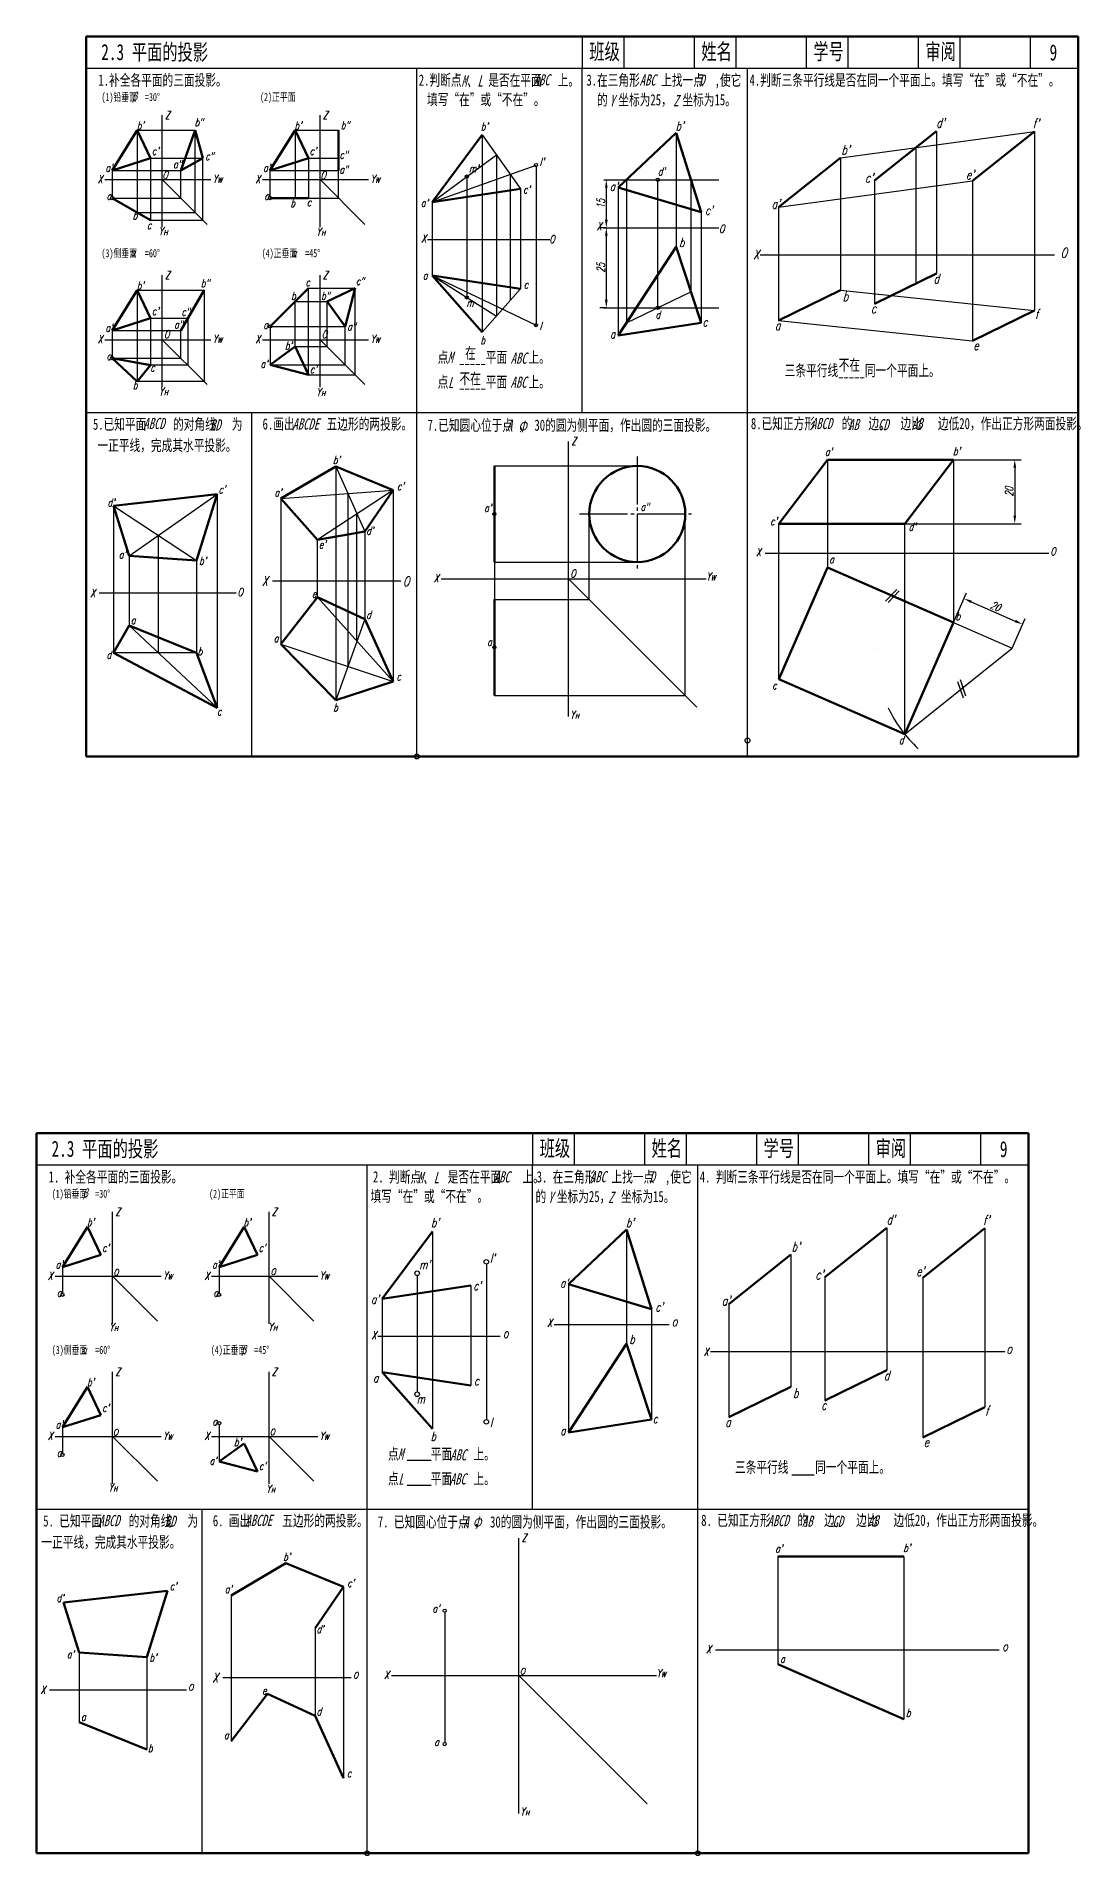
# Model space of a CAD drawing. Header units: millimetres. Extents: x -1022 to 1047, y 2161 to 2730.
# Drawn here: x 24 to 350, y 2161 to 2730 of the extents above; entities that cross this region are included whole.
import ezdxf

# ---------------------------------------------------------------- set-up
doc = ezdxf.new("R2010")
doc.units = ezdxf.units.MM
doc.header["$PDMODE"] = 33
doc.header["$PDSIZE"] = 1.5
doc.linetypes.add('myCENTER', pattern=[18, 15, -1, 1, -1])
doc.layers.get('Defpoints').update_dxf_attribs({"lineweight": 20})
for name, color, linetype, lineweight in [('标注', 7, 'Continuous', 25), ('标题文字', 7, 'Continuous', 25), ('答案中心线', 1, 'myCENTER', 25), ('答案作图线1', 5, 'Continuous', 25), ('答案作图线2', 6, 'Continuous', 25), ('答案尺寸', 1, 'Continuous', 25), ('答案文字', 1, 'Continuous', 25), ('答案标注', 1, 'Continuous', 25), ('答案粗实线', 1, 'Continuous', 50), ('答案细实线', 1, 'Continuous', 25), ('粗实线', 7, 'Continuous', 50), ('细实线', 7, 'Continuous', 25)]:
    doc.layers.add(name, color=color, linetype=linetype, lineweight=lineweight)
doc.styles.add('style1', font='txt.shx', dxfattribs={"width": 0.7, "oblique": 15})
doc.styles.add('SZ', font='txt.shx', dxfattribs={"width": 0.7, "oblique": 15})
doc.styles.add('字母标注-2.5号', font='txt.shx', dxfattribs={"width": 0.7, "oblique": 15, "height": 2.5})
doc.styles.add('尺寸文字1-2.5号', font='txt.shx', dxfattribs={"width": 0.7, "oblique": 15, "height": 2.5})
doc.styles.add('标题字母', font='SIMFANG.TTF', dxfattribs={"width": 0.7, "oblique": 15, "height": 3.5})
doc.styles.add('标题汉字1-5号', font='SimSun.ttf', dxfattribs={"width": 0.7, "height": 5})
doc.styles.add('标题汉字2-3.5号', font='SimSun.ttf', dxfattribs={"width": 0.7, "height": 3.5})
doc.dimstyles.new('尺寸25', dxfattribs={"dimtxt": 2.5, "dimasz": 2.5, "dimexe": 2, "dimexo": 0, "dimgap": 0.5, "dimtad": 1, "dimdec": 0, "dimdsep": 46, "dimtxsty": '尺寸文字1-2.5号', "dimcen": 0, "dimadec": 0, "dimazin": 0, "dimtfac": 1, "dimtdec": 0, "dimtmove": 0, "dimatfit": 3, "dimfxl": 0, "dimarcsym": 0})

# ---------------------------------------------------------------- blocks, each defined once
blk = doc.blocks.new('*D3')
at = {"layer": 'Defpoints', "color": 0}
for p in [(201.5, 2684.86), (201.5, 2669.86), (202.28, 2669.86)]:
    blk.add_point(p, dxfattribs=at)
at = {"layer": '答案尺寸', "color": 0, "lineweight": -2}
for p, q in [((201.5, 2684.86), (204.28, 2684.86)), ((202.28, 2682.36), (202.28, 2672.36)), ((201.5, 2669.86), (204.28, 2669.86))]:
    blk.add_line(p, q, dxfattribs=at)
at = {"layer": '答案尺寸', "color": 0}
for points in [[(201.86, 2682.36), (202.69, 2682.36), (202.28, 2684.86)], [(201.86, 2672.36), (202.69, 2672.36), (202.28, 2669.86)]]:
    blk.add_solid(points, dxfattribs=at)
at = {"layer": '答案尺寸', "color": 0, "insert": (200.53, 2677.36), "char_height": 2.5, "attachment_point": 5, "rotation": 90, "style": '尺寸文字1-2.5号'}
blk.add_mtext('15', dxfattribs=at)
blk = doc.blocks.new('*D4')
at = {"layer": 'Defpoints', "color": 0}
for p in [(202.28, 2669.86), (202.28, 2644.86), (202.28, 2644.86)]:
    blk.add_point(p, dxfattribs=at)
at = {"layer": '答案尺寸', "color": 0, "lineweight": -2}
for p, q in [((202.28, 2669.86), (200.28, 2669.86)), ((202.28, 2667.36), (202.28, 2647.36)), ((202.28, 2644.86), (200.28, 2644.86))]:
    blk.add_line(p, q, dxfattribs=at)
at = {"layer": '答案尺寸', "color": 0}
for points in [[(201.86, 2667.36), (202.69, 2667.36), (202.28, 2669.86)], [(201.86, 2647.36), (202.69, 2647.36), (202.28, 2644.86)]]:
    blk.add_solid(points, dxfattribs=at)
at = {"layer": '答案尺寸', "color": 0, "insert": (200.53, 2657.36), "char_height": 2.5, "attachment_point": 5, "rotation": 90, "style": '尺寸文字1-2.5号'}
blk.add_mtext('25', dxfattribs=at)
blk = doc.blocks.new('*D5')
at = {"layer": 'Defpoints', "color": 0}
for p in [(310.74, 2597.4), (295.52, 2577.4), (329.91, 2577.4)]:
    blk.add_point(p, dxfattribs=at)
at = {"layer": '答案尺寸', "color": 0, "lineweight": -2}
for p, q in [((310.74, 2597.4), (331.91, 2597.4)), ((329.91, 2594.9), (329.91, 2579.9)), ((295.52, 2577.4), (331.91, 2577.4))]:
    blk.add_line(p, q, dxfattribs=at)
at = {"layer": '答案尺寸', "color": 0}
for points in [[(329.49, 2594.9), (330.32, 2594.9), (329.91, 2597.4)], [(329.49, 2579.9), (330.32, 2579.9), (329.91, 2577.4)]]:
    blk.add_solid(points, dxfattribs=at)
at = {"layer": '答案尺寸', "color": 0, "insert": (328.16, 2587.4), "char_height": 2.5, "attachment_point": 5, "rotation": 90, "style": '尺寸文字1-2.5号'}
blk.add_mtext('20', dxfattribs=at)
blk = doc.blocks.new('*D6')
at = {"layer": 'Defpoints', "color": 0}
for p in [(310.74, 2546.51), (332.34, 2545.99), (329.07, 2538.5)]:
    blk.add_point(p, dxfattribs=at)
at = {"layer": '答案尺寸', "color": 0, "lineweight": -2}
for p, q in [((310.74, 2546.51), (314.82, 2555.83)), ((316.31, 2552.99), (330.05, 2546.99)), ((329.07, 2538.5), (333.14, 2547.82))]:
    blk.add_line(p, q, dxfattribs=at)
at = {"layer": '答案尺寸', "color": 0}
for points in [[(316.47, 2553.38), (316.14, 2552.61), (314.02, 2554)], [(330.22, 2547.37), (329.89, 2546.61), (332.34, 2545.99)]]:
    blk.add_solid(points, dxfattribs=at)
at = {"layer": '答案尺寸', "color": 0, "insert": (323.88, 2551.6), "char_height": 2.5, "attachment_point": 5, "rotation": 336.4028, "style": '尺寸文字1-2.5号'}
blk.add_mtext('20', dxfattribs=at)

msp = doc.modelspace()

# ---------------------------------------------------------------- linework, layer by layer
for p, q in [((143.06, 2504.66), (143.06, 2719.66)), ((246.39, 2504.66), (246.39, 2719.66)), ((39.73, 2612.16), (143.06, 2612.16)), ((143.06, 2612.16), (349.73, 2612.16)), ((127.53, 2161.99), (127.53, 2376.99)), ((230.86, 2161.99), (230.86, 2376.99)), ((24.2, 2269.49), (127.53, 2269.49)), ((127.53, 2269.49), (334.2, 2269.49))]:
    msp.add_line(p, q)
for p in [(246.39, 2509.66), (143.06, 2504.66), (127.53, 2161.99), (230.86, 2161.99)]:
    msp.add_point(p)
at = {"layer": '答案中心线'}
for p, q in [((211.94, 2598.43), (211.94, 2562.43)), ((193.94, 2580.43), (229.94, 2580.43))]:
    msp.add_line(p, q, dxfattribs=at)
at = {"layer": '答案作图线1'}
for p, q in [((147.82, 2677.84), (180.32, 2689.45)), ((172.27, 2686.58), (172.27, 2647.12)), ((201.5, 2684.86), (237.42, 2684.86)), ((208.56, 2684.86), (208.56, 2640.12)), ((228.69, 2684.86), (228.69, 2649.86)), ((147.82, 2654.97), (180.32, 2639.44)), ((208.56, 2640.12), (228.69, 2649.86)), ((293, 2556.86), (289.51, 2553.22)), ((293.79, 2556.38), (290.3, 2552.74)), ((312.01, 2528.05), (313.75, 2522.98)), ((312.8, 2528.68), (314.54, 2523.62))]:
    msp.add_line(p, q, dxfattribs=at)
at = {"layer": '答案作图线2'}
for p, q in [((218.35, 2644.86), (218.35, 2684.86)), ((201.5, 2644.86), (237.42, 2644.86))]:
    msp.add_line(p, q, dxfattribs=at)
at = {"layer": '答案标注'}
msp.add_line((59.87, 2672.22), (59.87, 2672.22), dxfattribs=at)
for centre in [(218.35, 2684.86), (218.35, 2644.86)]:
    msp.add_circle(centre, 0.5, dxfattribs=at)
at = {"layer": '答案粗实线'}
for p, q in [((69.33, 2687.76), (73.85, 2700.37)), ((73.85, 2700.37), (76.25, 2691.59)), ((118.63, 2687.76), (118.63, 2700.37)), ((76.25, 2691.59), (69.33, 2687.76)), ((47.9, 2679.14), (59.87, 2672.22)), ((97.19, 2679.14), (109.17, 2679.14)), ((69.33, 2637.75), (76.62, 2650.36)), ((97.24, 2639.03), (109.17, 2650.96)), ((123.82, 2650.96), (115.04, 2646.81)), ((120.73, 2639.03), (123.82, 2650.96)), ((115.04, 2646.81), (120.73, 2639.03)), ((47.9, 2629.12), (59.87, 2626.91)), ((47.9, 2629.12), (55.72, 2621.84)), ((59.87, 2626.91), (55.72, 2621.84)), ((167.3, 2595.43), (167.3, 2565.43)), ((271.37, 2597.4), (256.14, 2577.4)), ((310.74, 2597.4), (295.52, 2577.4)), ((100.57, 2585.23), (111.99, 2572.36)), ((256.14, 2577.4), (295.52, 2577.4)), ((111.99, 2572.36), (126.81, 2574.94)), ((256.14, 2528.86), (271.37, 2563.71)), ((167.3, 2553.75), (167.3, 2523.75)), ((53.15, 2545.61), (48.25, 2537.09)), ((295.52, 2511.65), (310.74, 2546.51)), ((48.25, 2537.09), (80.7, 2519.83)), ((80.7, 2519.83), (74.23, 2537.09)), ((100.57, 2539.72), (117.71, 2522.28)), ((117.71, 2522.28), (135.69, 2528.12)), ((256.14, 2528.86), (295.52, 2511.65))]:
    msp.add_line(p, q, dxfattribs=at)
msp.add_circle((211.94, 2580.43), 15, dxfattribs=at)
at = {"layer": '答案细实线'}
for p, q in [((55.72, 2700.37), (55.72, 2674.62)), ((55.72, 2700.37), (73.85, 2700.37)), ((73.85, 2674.62), (73.85, 2700.37)), ((105.02, 2700.37), (105.02, 2679.14)), ((105.02, 2700.37), (118.63, 2700.37)), ((163.46, 2698.9), (175.5, 2682.05)), ((275.45, 2691.69), (336.07, 2699.91)), ((298.95, 2694.87), (298.95, 2652.42)), ((59.87, 2691.59), (59.87, 2672.22)), ((59.87, 2691.59), (76.25, 2691.59)), ((76.25, 2672.22), (76.25, 2691.59)), ((109.17, 2691.59), (109.17, 2679.14)), ((109.17, 2691.59), (118.63, 2691.59)), ((147.82, 2677.84), (167.92, 2692.66)), ((167.92, 2692.66), (167.92, 2642.24)), ((47.9, 2687.76), (69.33, 2687.76)), ((69.33, 2679.14), (69.33, 2687.76)), ((97.19, 2687.76), (118.63, 2687.76)), ((118.63, 2679.14), (118.63, 2687.76)), ((256.08, 2676.26), (316.69, 2684.49)), ((47.9, 2679.14), (69.33, 2679.14)), ((109.17, 2679.14), (118.63, 2679.14)), ((55.72, 2674.62), (73.85, 2674.62)), ((59.87, 2672.22), (76.25, 2672.22)), ((147.82, 2654.97), (167.92, 2642.24)), ((55.72, 2650.36), (76.62, 2650.36)), ((55.72, 2650.36), (55.72, 2621.84)), ((76.62, 2650.36), (76.62, 2621.84)), ((109.17, 2623.94), (109.17, 2650.96)), ((109.17, 2650.96), (123.82, 2650.96)), ((123.82, 2623.94), (123.82, 2650.96)), ((163.46, 2637.22), (175.5, 2650.76)), ((275.45, 2650.36), (336.07, 2644.03)), ((105.02, 2632.72), (105.02, 2646.81)), ((105.02, 2646.81), (115.04, 2646.81)), ((115.04, 2632.72), (115.04, 2646.81)), ((47.9, 2637.75), (69.33, 2637.75)), ((59.87, 2641.58), (71.55, 2641.58)), ((59.87, 2641.58), (59.87, 2626.91)), ((69.33, 2629.12), (69.33, 2637.75)), ((71.55, 2641.58), (71.55, 2626.91)), ((97.24, 2639.03), (120.73, 2639.03)), ((120.73, 2627.03), (120.73, 2639.03)), ((256.08, 2640.91), (316.69, 2634.58)), ((105.02, 2632.72), (115.04, 2632.72)), ((47.9, 2629.12), (69.33, 2629.12)), ((71.55, 2626.91), (59.87, 2626.91)), ((97.24, 2627.03), (120.73, 2627.03)), ((76.62, 2621.84), (55.72, 2621.84)), ((109.17, 2623.94), (123.82, 2623.94)), ((117.71, 2595.28), (126.81, 2574.94)), ((117.71, 2595.28), (117.71, 2522.28)), ((167.3, 2595.43), (211.94, 2595.43)), ((53.15, 2567.4), (80.7, 2586.67)), ((80.7, 2586.67), (80.7, 2519.83)), ((100.57, 2585.23), (135.69, 2587.88)), ((135.69, 2587.88), (111.99, 2572.36)), ((121.5, 2586.81), (121.5, 2532.81)), ((48.25, 2582.95), (74.23, 2565.91)), ((48.25, 2582.95), (48.25, 2537.09)), ((124.35, 2540.71), (124.35, 2580.45)), ((196.94, 2553.75), (196.94, 2580.43)), ((226.94, 2523.75), (226.94, 2580.43)), ((256.14, 2528.86), (256.14, 2577.4)), ((295.52, 2511.65), (295.52, 2577.4)), ((62.25, 2573.77), (62.25, 2537.09)), ((111.99, 2554.42), (111.99, 2572.36)), ((167.3, 2565.43), (211.94, 2565.43)), ((135.69, 2528.12), (111.99, 2554.42)), ((167.3, 2553.75), (196.94, 2553.75)), ((126.81, 2547.57), (117.71, 2522.28)), ((53.15, 2545.61), (80.7, 2519.83)), ((310.74, 2546.51), (329.07, 2538.5)), ((74.23, 2537.09), (48.25, 2537.09)), ((100.57, 2539.72), (135.69, 2528.12)), ((295.52, 2511.65), (329.07, 2538.5)), ((167.3, 2523.75), (226.94, 2523.75))]:
    msp.add_line(p, q, dxfattribs=at)
for start, end in [(180, 180.006), (205.6691, 226.9599)]:
    msp.add_arc((329.07, 2538.5), 42.97, start, end, dxfattribs=at)
at = {"layer": '粗实线'}
for p, q in [((39.73, 2729.66), (39.73, 2504.66)), ((349.73, 2729.66), (39.73, 2729.66)), ((349.73, 2504.66), (349.73, 2729.66)), ((55.72, 2700.37), (47.9, 2687.76)), ((55.72, 2700.37), (59.87, 2691.59)), ((105.02, 2700.37), (97.19, 2687.76)), ((105.02, 2700.37), (109.17, 2691.59)), ((286.08, 2684.63), (305.46, 2700.06)), ((163.46, 2698.9), (147.82, 2677.84)), ((205.97, 2682.41), (224.08, 2699.5)), ((224.08, 2699.5), (231.88, 2674.69)), ((316.69, 2684.49), (336.07, 2699.91)), ((59.87, 2691.59), (47.9, 2687.76)), ((109.17, 2691.59), (97.19, 2687.76)), ((256.08, 2676.26), (275.45, 2691.69)), ((147.82, 2677.84), (175.5, 2682.05)), ((231.88, 2674.69), (205.97, 2682.41)), ((205.97, 2636.16), (224.08, 2663.86)), ((224.08, 2663.86), (231.88, 2640.13)), ((147.82, 2654.97), (175.5, 2650.76)), ((163.46, 2637.22), (147.82, 2654.97)), ((286.08, 2646.14), (305.46, 2655.59)), ((55.72, 2650.36), (47.9, 2637.75)), ((55.72, 2650.36), (59.87, 2641.58)), ((256.08, 2640.91), (275.45, 2650.36)), ((316.69, 2634.58), (336.07, 2644.03)), ((59.87, 2641.58), (47.9, 2637.75)), ((205.97, 2636.16), (231.88, 2640.13)), ((105.02, 2632.72), (97.24, 2627.03)), ((105.02, 2632.72), (109.17, 2623.94)), ((109.17, 2623.94), (97.24, 2627.03)), ((100.57, 2585.23), (117.71, 2595.28)), ((117.71, 2595.28), (135.69, 2587.88)), ((271.37, 2597.4), (310.74, 2597.4)), ((80.7, 2586.67), (48.25, 2582.95)), ((74.23, 2565.91), (80.7, 2586.67)), ((135.69, 2587.88), (126.81, 2574.94)), ((48.25, 2582.95), (53.15, 2567.4)), ((53.15, 2567.4), (74.23, 2565.91)), ((271.37, 2563.71), (310.74, 2546.51)), ((111.99, 2554.42), (100.57, 2539.72)), ((126.81, 2547.57), (111.99, 2554.42)), ((135.69, 2528.12), (126.81, 2547.57)), ((53.15, 2545.61), (74.23, 2537.09)), ((39.73, 2504.66), (349.73, 2504.66)), ((24.2, 2386.99), (24.2, 2161.99)), ((334.2, 2386.99), (24.2, 2386.99)), ((334.2, 2161.99), (334.2, 2386.99)), ((40.19, 2357.7), (32.36, 2345.09)), ((40.19, 2357.7), (44.34, 2348.92)), ((89.1, 2357.7), (81.28, 2345.09)), ((89.1, 2357.7), (93.25, 2348.92)), ((147.93, 2356.23), (132.28, 2335.17)), ((190.44, 2339.74), (208.55, 2356.83)), ((208.55, 2356.83), (216.35, 2332.02)), ((270.55, 2341.96), (289.93, 2357.38)), ((301.16, 2341.81), (320.54, 2357.24)), ((44.34, 2348.92), (32.36, 2345.09)), ((93.25, 2348.92), (81.28, 2345.09)), ((240.55, 2333.59), (259.92, 2349.01)), ((132.28, 2335.17), (159.97, 2339.38)), ((216.35, 2332.02), (190.44, 2339.74)), ((190.44, 2293.49), (208.55, 2321.19)), ((208.55, 2321.19), (216.35, 2297.46)), ((132.28, 2312.3), (159.97, 2308.09)), ((147.93, 2294.55), (132.28, 2312.3)), ((270.55, 2303.47), (289.93, 2312.92)), ((40.19, 2307.69), (32.36, 2295.07)), ((40.19, 2307.69), (44.34, 2298.91)), ((240.55, 2298.24), (259.92, 2307.68)), ((44.34, 2298.91), (32.36, 2295.07)), ((190.44, 2293.49), (216.35, 2297.46)), ((301.16, 2291.91), (320.54, 2301.36)), ((89.1, 2290.05), (81.32, 2284.36)), ((89.1, 2290.05), (93.25, 2281.27)), ((93.25, 2281.27), (81.32, 2284.36)), ((85.03, 2242.56), (102.18, 2252.61)), ((102.18, 2252.61), (120.16, 2245.21)), ((255.83, 2254.73), (295.21, 2254.73)), ((65.17, 2244), (32.72, 2240.28)), ((32.72, 2240.28), (37.61, 2224.73)), ((58.7, 2223.24), (65.17, 2244)), ((120.16, 2245.21), (111.28, 2232.27)), ((37.61, 2224.73), (58.7, 2223.24)), ((255.83, 2221.04), (295.21, 2203.83)), ((96.46, 2211.75), (85.03, 2197.05)), ((111.28, 2204.89), (96.46, 2211.75)), ((37.61, 2202.94), (58.7, 2194.42)), ((120.16, 2185.45), (111.28, 2204.89)), ((24.2, 2161.99), (334.2, 2161.99))]:
    msp.add_line(p, q, dxfattribs=at)
at = {"layer": '细实线'}
for p, q in [((194.73, 2729.66), (194.73, 2719.66)), ((207.73, 2729.66), (207.73, 2719.66)), ((229.73, 2729.66), (229.73, 2719.66)), ((242.73, 2729.66), (242.73, 2719.66)), ((264.73, 2729.66), (264.73, 2719.66)), ((277.73, 2729.66), (277.73, 2719.66)), ((299.73, 2729.66), (299.73, 2719.66)), ((312.73, 2729.66), (312.73, 2719.66)), ((334.73, 2729.66), (334.73, 2719.66)), ((349.73, 2719.66), (39.73, 2719.66)), ((194.73, 2612.16), (194.73, 2719.66)), ((63.55, 2670.08), (63.55, 2705.04)), ((112.85, 2670.08), (112.85, 2705.04)), ((305.46, 2700.06), (305.46, 2655.59)), ((163.46, 2698.9), (163.46, 2637.22)), ((224.08, 2699.5), (224.08, 2663.86)), ((336.07, 2699.91), (336.07, 2644.03)), ((180.32, 2688.95), (180.32, 2639.94)), ((275.45, 2691.69), (275.45, 2650.36)), ((45.56, 2684.92), (78.71, 2684.92)), ((47.9, 2687.76), (47.9, 2679.64)), ((63.55, 2684.92), (77.54, 2670.93)), ((94.86, 2684.92), (128, 2684.92)), ((97.19, 2687.76), (97.19, 2679.64)), ((112.85, 2684.92), (126.84, 2670.93)), ((158.7, 2685.36), (158.7, 2648.58)), ((286.08, 2684.63), (286.08, 2646.14)), ((316.69, 2684.49), (316.69, 2634.58)), ((147.82, 2677.84), (147.82, 2654.97)), ((175.5, 2682.05), (175.5, 2650.76)), ((205.97, 2682.41), (205.97, 2636.16)), ((231.88, 2674.69), (231.88, 2640.13)), ((256.08, 2676.26), (256.08, 2640.91)), ((146.38, 2666.23), (184.66, 2666.23)), ((201.5, 2669.86), (237.42, 2669.86)), ((250.34, 2661.39), (342.3, 2661.39)), ((63.55, 2620.07), (63.55, 2655.03)), ((112.85, 2620.07), (112.85, 2655.03)), ((47.9, 2637.75), (47.9, 2629.62)), ((97.24, 2638.53), (97.24, 2627.03)), ((45.56, 2634.9), (78.71, 2634.9)), ((63.55, 2634.9), (77.54, 2620.92)), ((94.86, 2634.9), (128, 2634.9)), ((112.85, 2634.9), (126.84, 2620.92)), ((91.39, 2612.16), (91.39, 2504.66)), ((190.51, 2517.11), (190.51, 2603.12)), ((271.37, 2597.4), (271.37, 2563.71)), ((310.74, 2597.4), (310.74, 2546.51)), ((135.69, 2587.88), (135.69, 2528.12)), ((100.57, 2585.23), (100.57, 2539.72)), ((167.3, 2579.93), (167.3, 2539.25)), ((126.81, 2574.94), (126.81, 2547.57)), ((53.15, 2567.4), (53.15, 2545.61)), ((74.23, 2565.91), (74.23, 2537.09)), ((251.93, 2568.18), (340.59, 2568.18)), ((97.95, 2559.58), (138.09, 2559.58)), ((150.65, 2560.18), (233.51, 2560.18)), ((190.51, 2560.18), (230.58, 2520.11)), ((43.8, 2555.75), (86.67, 2555.75)), ((179.2, 2386.99), (179.2, 2376.99)), ((192.2, 2386.99), (192.2, 2376.99)), ((214.2, 2386.99), (214.2, 2376.99)), ((227.2, 2386.99), (227.2, 2376.99)), ((249.2, 2386.99), (249.2, 2376.99)), ((262.2, 2386.99), (262.2, 2376.99)), ((284.2, 2386.99), (284.2, 2376.99)), ((297.2, 2386.99), (297.2, 2376.99)), ((319.2, 2386.99), (319.2, 2376.99)), ((334.2, 2376.99), (24.2, 2376.99)), ((179.2, 2269.49), (179.2, 2376.99)), ((48.02, 2327.41), (48.02, 2362.37)), ((96.93, 2327.41), (96.93, 2362.37)), ((147.93, 2356.23), (147.93, 2294.55)), ((208.55, 2356.83), (208.55, 2321.19)), ((289.93, 2357.38), (289.93, 2312.92)), ((320.54, 2357.24), (320.54, 2301.36)), ((259.92, 2349.01), (259.92, 2307.68)), ((30.03, 2342.24), (63.17, 2342.24)), ((32.36, 2345.09), (32.36, 2336.96)), ((48.02, 2342.24), (62.01, 2328.26)), ((78.94, 2342.24), (112.09, 2342.24)), ((81.28, 2345.09), (81.28, 2336.96)), ((96.93, 2342.24), (110.92, 2328.26)), ((143.17, 2342.47), (143.17, 2306.12)), ((164.79, 2346.06), (164.79, 2297.49)), ((270.55, 2341.96), (270.55, 2303.47)), ((159.97, 2339.38), (159.97, 2308.09)), ((190.44, 2339.74), (190.44, 2293.49)), ((301.16, 2341.81), (301.16, 2291.91)), ((132.28, 2335.17), (132.28, 2312.3)), ((216.35, 2332.02), (216.35, 2297.46)), ((240.55, 2333.59), (240.55, 2298.24)), ((185.97, 2327.18), (221.89, 2327.18)), ((130.85, 2323.55), (169.13, 2323.55)), ((234.81, 2318.72), (326.77, 2318.72)), ((48.02, 2277.4), (48.02, 2312.36)), ((96.93, 2277.4), (96.93, 2312.36)), ((30.03, 2292.23), (63.17, 2292.23)), ((32.36, 2295.07), (32.36, 2286.95)), ((48.02, 2292.23), (62.01, 2278.25)), ((78.94, 2292.23), (112.09, 2292.23)), ((81.32, 2295.85), (81.32, 2284.36)), ((96.93, 2292.23), (110.92, 2278.25)), ((140.09, 2284.85), (147.55, 2284.85)), ((260.25, 2280.25), (267.27, 2280.25)), ((140.09, 2276.96), (147.55, 2276.96)), ((75.86, 2269.49), (75.86, 2161.99)), ((174.98, 2174.44), (174.98, 2260.45)), ((255.83, 2254.73), (255.83, 2221.04)), ((295.21, 2254.73), (295.21, 2203.83)), ((85.03, 2242.56), (85.03, 2197.05)), ((120.16, 2245.21), (120.16, 2185.45)), ((151.77, 2237.26), (151.77, 2196.58)), ((111.28, 2232.27), (111.28, 2204.89)), ((37.61, 2224.73), (37.61, 2202.94)), ((58.7, 2223.24), (58.7, 2194.42)), ((236.4, 2225.51), (325.05, 2225.51)), ((82.42, 2216.91), (122.56, 2216.91)), ((135.12, 2217.51), (217.98, 2217.51)), ((174.98, 2217.51), (215.05, 2177.44)), ((28.27, 2213.08), (71.14, 2213.08))]:
    msp.add_line(p, q, dxfattribs=at)
for centre, radius in [((180.32, 2689.45), 0.5), ((158.7, 2685.86), 0.5), ((47.9, 2679.14), 0.5), ((97.19, 2679.14), 0.5), ((158.7, 2648.08), 0.5), ((97.24, 2639.03), 0.5), ((180.32, 2639.44), 0.5), ((47.9, 2629.12), 0.5), ((167.3, 2580.43), 0.5), ((167.3, 2538.75), 0.5), ((143.17, 2343.19), 0.72), ((164.79, 2346.78), 0.72), ((32.36, 2336.46), 0.5), ((81.28, 2336.46), 0.5), ((143.17, 2305.4), 0.72), ((81.32, 2296.35), 0.5), ((164.79, 2296.77), 0.72), ((32.36, 2286.45), 0.5), ((151.77, 2237.76), 0.5), ((151.77, 2196.08), 0.5)]:
    msp.add_circle(centre, radius, dxfattribs=at)

# ---------------------------------------------------------------- texts
at = {"layer": '标注', "oblique": 15, "width": 0.7}
for s, height, style, p in [('Z', 2.5, '字母标注-2.5号', (64.4, 2703.79)), ('Z', 2.5, '字母标注-2.5号', (113.7, 2703.79)), ("b'", 2.5, '字母标注-2.5号', (55.56, 2700.6)), ("b'", 2.5, '字母标注-2.5号', (104.86, 2700.6)), ("b'", 2.5, '字母标注-2.5号', (163.08, 2700.3)), ("b'", 2.8, 'SZ', (223.98, 2700.3)), ("d'", 3, '字母标注-2.5号', (305.37, 2701.14)), ("f'", 3, '字母标注-2.5号', (335.53, 2700.97)), ("c'", 2.5, '字母标注-2.5号', (60.28, 2692.59)), ("c'", 2.5, '字母标注-2.5号', (109.57, 2692.59)), ("b'", 3, '字母标注-2.5号', (275.71, 2692.72)), ("a'", 2.5, '字母标注-2.5号', (45.77, 2687.37)), ("a'", 2.5, '字母标注-2.5号', (95.07, 2687.37)), ("m'", 2.5, '字母标注-2.5号', (159.36, 2687.15)), ("l'", 2.5, '字母标注-2.5号', (181.45, 2689.19)), ("d'", 2.5, '字母标注-2.5号', (218.41, 2686.22)), ('X', 2.5, '字母标注-2.5号', (43.34, 2683.83)), ('O', 2.5, '字母标注-2.5号', (63.58, 2685.1)), ('Yw', 2.5, '字母标注-2.5号', (79.31, 2683.88)), ('X', 2.5, '字母标注-2.5号', (92.63, 2683.83)), ('O', 2.5, '字母标注-2.5号', (112.96, 2685.02)), ('Yw', 2.5, '字母标注-2.5号', (128.61, 2683.88)), ("c'", 2.5, '字母标注-2.5号', (176.27, 2680.56)), ("a'", 2.8, 'SZ', (203.4, 2681.38)), ("c'", 3, '字母标注-2.5号', (283.13, 2683.96)), ("e'", 3, '字母标注-2.5号', (314.63, 2684.97)), ('a', 2.5, '字母标注-2.5号', (46.13, 2678.55)), ('a', 2.5, '字母标注-2.5号', (95.43, 2678.55)), ("a'", 2.5, '字母标注-2.5号', (144.32, 2676.36)), ("a'", 3, '字母标注-2.5号', (253.89, 2675.81)), ('X', 2.5, '字母标注-2.5号', (199.33, 2669.12)), ("c'", 2.8, 'SZ', (233.14, 2673.93)), ('Y', 2.5, '字母标注-2.5号', (62.38, 2667.51)), ('H', 1.5, 'style1', (63.94, 2667.59)), ('Y', 2.5, '字母标注-2.5号', (111.68, 2667.37)), ('H', 1.5, 'style1', (113.23, 2667.45)), ('X', 2.5, '字母标注-2.5号', (144.46, 2665.3)), ('O', 2.5, '字母标注-2.5号', (184.47, 2665.1)), ('b', 2.8, 'SZ', (225.05, 2663.87)), ('O', 2.5, '字母标注-2.5号', (237.52, 2668.31)), ('X', 3, '字母标注-2.5号', (248.23, 2660.02)), ('O', 3, '字母标注-2.5号', (344.26, 2660.58)), ('Z', 2.5, '字母标注-2.5号', (64.4, 2653.78)), ('Z', 2.5, '字母标注-2.5号', (113.7, 2653.78)), ('a', 2.5, '字母标注-2.5号', (144.95, 2653.7)), ('d', 3, '字母标注-2.5号', (304.52, 2652.42)), ("b'", 2.5, '字母标注-2.5号', (55.56, 2650.59)), ('c', 2.5, '字母标注-2.5号', (176.49, 2650.86)), ('b', 3, '字母标注-2.5号', (276.13, 2646.95)), ("c'", 2.5, '字母标注-2.5号', (60.28, 2642.57)), ('m', 2.5, '字母标注-2.5号', (158.56, 2645.21)), ('d', 2.5, '字母标注-2.5号', (217.66, 2641.46)), ('c', 3, '字母标注-2.5号', (284.98, 2643.15)), ('f', 3, '字母标注-2.5号', (336.2, 2641.41)), ("a'", 2.5, '字母标注-2.5号', (45.77, 2637.36)), ('O', 2.5, '字母标注-2.5号', (64.06, 2635.32)), ('a', 2.5, '字母标注-2.5号', (95.12, 2638.29)), ('O', 2.5, '字母标注-2.5号', (113.36, 2635.32)), ('l', 2.5, '字母标注-2.5号', (181.45, 2637.93)), ('c', 2.8, 'SZ', (232.36, 2639.01)), ('a', 3, '字母标注-2.5号', (254.97, 2637.87)), ('X', 2.5, '字母标注-2.5号', (43.34, 2633.82)), ('Yw', 2.5, '字母标注-2.5号', (79.31, 2633.87)), ('X', 2.5, '字母标注-2.5号', (92.63, 2633.82)), ("b'", 2.5, '字母标注-2.5号', (101.85, 2631.81)), ('Yw', 2.5, '字母标注-2.5号', (128.61, 2633.87)), ('b', 2.5, '字母标注-2.5号', (162.95, 2633.52)), ('a', 2.8, 'SZ', (203.43, 2635.29)), ('e', 3, '字母标注-2.5号', (316.99, 2631.64)), ('a', 2.5, '字母标注-2.5号', (46.13, 2628.54)), ("a'", 2.5, '字母标注-2.5号', (94.24, 2626.05)), ("c'", 2.5, '字母标注-2.5号', (109.68, 2624.42)), ('Y', 2.5, '字母标注-2.5号', (62.52, 2617.5)), ('H', 1.5, 'style1', (64.07, 2617.58)), ('Y', 2.5, '字母标注-2.5号', (111.68, 2617.22)), ('H', 1.5, 'style1', (113.23, 2617.3)), ('Z', 2.5, '字母标注-2.5号', (191.36, 2601.93)), ("b'", 2.5, 'SZ', (116.86, 2596.06)), ("a'", 2.5, '字母标注-2.5号', (270.61, 2598.62)), ("b'", 2.5, '字母标注-2.5号', (310.6, 2598.8)), ("c'", 2.5, 'SZ', (81.15, 2586.86)), ("a'", 2.5, 'SZ', (98.6, 2585.93)), ("c'", 2.5, 'SZ', (136.88, 2587.84)), ("d'", 2.5, 'SZ', (46.43, 2582.75)), ("a'", 2.5, '字母标注-2.5号', (164.14, 2581.08)), ('a"', 2.5, '字母标注-2.5号', (212.98, 2581.42)), ("d'", 2.5, 'SZ', (127.28, 2573.97)), ('X', 2.5, '字母标注-2.5号', (249.03, 2567.21)), ('O', 2.5, '字母标注-2.5号', (341, 2567.51)), ("a'", 2.5, 'SZ', (49.94, 2566.49)), ("b'", 2.5, 'SZ', (75.07, 2564.57)), ('a', 2.5, '字母标注-2.5号', (271.96, 2565.02)), ('X', 3, '字母标注-2.5号', (94.69, 2557.99)), ('O', 3, '字母标注-2.5号', (138.76, 2557.87)), ('X', 2.5, '字母标注-2.5号', (148.38, 2559.1)), ('O', 2.5, '字母标注-2.5号', (191.02, 2560.6)), ('Yw', 2.5, '字母标注-2.5号', (233.52, 2559.7)), ('X', 2.5, '字母标注-2.5号', (41.03, 2554.43)), ('O', 2.5, '字母标注-2.5号', (87.04, 2554.79)), ('e', 2.5, 'SZ', (110.29, 2554.27)), ('a', 2.5, 'SZ', (53.69, 2546)), ('d', 2.5, 'SZ', (127.29, 2547.69)), ('b', 2.5, '字母标注-2.5号', (311.44, 2547.26)), ('a', 2.5, 'SZ', (98.36, 2540.34)), ('a', 2.5, '字母标注-2.5号', (165.07, 2539.22)), ('b', 2.5, 'SZ', (74.6, 2536.27)), ('c', 2.5, 'SZ', (136.73, 2528.4)), ('Y', 2.5, '字母标注-2.5号', (190.95, 2516.45)), ('H', 1.5, 'style1', (192.51, 2516.53)), ("b'", 2.5, '字母标注-2.5号', (40.03, 2357.93)), ('Z', 2.5, '字母标注-2.5号', (48.87, 2361.12)), ("b'", 2.5, '字母标注-2.5号', (88.94, 2357.93)), ('Z', 2.5, '字母标注-2.5号', (97.78, 2361.12)), ("b'", 2.8, 'SZ', (147.55, 2357.63)), ("b'", 2.8, 'SZ', (208.45, 2357.63)), ("d'", 3, '字母标注-2.5号', (289.84, 2358.47)), ("f'", 3, '字母标注-2.5号', (320, 2358.3)), ("c'", 2.5, '字母标注-2.5号', (44.74, 2349.91)), ("c'", 2.5, '字母标注-2.5号', (93.66, 2349.91)), ("l'", 2.8, 'SZ', (165.91, 2346.52)), ("b'", 3, '字母标注-2.5号', (260.18, 2350.04)), ('X', 2.5, '字母标注-2.5号', (27.8, 2341.16)), ("a'", 2.5, '字母标注-2.5号', (30.24, 2344.7)), ('o', 3, 'style1', (48.23, 2342.5)), ('Yw', 2.5, '字母标注-2.5号', (63.78, 2341.21)), ('X', 2.5, '字母标注-2.5号', (76.72, 2341.16)), ("a'", 2.5, '字母标注-2.5号', (79.15, 2344.7)), ('o', 3, 'style1', (97.32, 2342.67)), ('Yw', 2.5, '字母标注-2.5号', (112.69, 2341.21)), ("m'", 2.8, 'SZ', (143.83, 2344.48)), ("c'", 3, '字母标注-2.5号', (267.59, 2341.28)), ("e'", 3, '字母标注-2.5号', (299.1, 2342.29)), ('a', 2.5, '字母标注-2.5号', (30.6, 2335.88)), ('a', 2.5, '字母标注-2.5号', (79.51, 2335.88)), ("a'", 2.8, 'SZ', (128.78, 2333.69)), ("c'", 2.8, 'SZ', (160.74, 2337.89)), ("a'", 2.8, 'SZ', (187.87, 2338.71)), ("c'", 2.8, 'SZ', (217.61, 2331.26)), ("a'", 3, '字母标注-2.5号', (238.36, 2333.14)), ('Y', 2.5, '字母标注-2.5号', (46.96, 2325.11)), ('H', 1.5, 'style1', (48.51, 2325.19)), ('Y', 2.5, '字母标注-2.5号', (96.65, 2325.24)), ('H', 1.5, 'style1', (98.2, 2325.32)), ('X', 2.5, '字母标注-2.5号', (128.93, 2322.63)), ('o', 3, 'style1', (169.94, 2322.95)), ('X', 2.5, '字母标注-2.5号', (183.79, 2326.45)), ('o', 3, 'style1', (222.74, 2326.68)), ('b', 2.8, 'SZ', (209.52, 2321.19)), ('X', 2.5, '字母标注-2.5号', (232.7, 2317.35)), ('o', 3, 'style1', (327.31, 2318.12)), ('Z', 2.5, '字母标注-2.5号', (48.87, 2311.1)), ('Z', 2.5, '字母标注-2.5号', (97.78, 2311.1)), ("b'", 2.5, '字母标注-2.5号', (40.03, 2307.92)), ('a', 2.8, 'SZ', (129.42, 2309.1)), ('c', 2.8, 'SZ', (160.96, 2308.19)), ('d', 3, '字母标注-2.5号', (288.99, 2309.75)), ("c'", 2.5, '字母标注-2.5号', (44.74, 2299.9)), ('m', 2.8, 'SZ', (143.03, 2302.54)), ('b', 3, '字母标注-2.5号', (260.6, 2304.28)), ('c', 3, '字母标注-2.5号', (269.45, 2300.48)), ("a'", 2.5, '字母标注-2.5号', (30.24, 2294.69)), ('a', 2.5, '字母标注-2.5号', (79.2, 2295.62)), ('l', 2.8, 'SZ', (165.91, 2295.26)), ('c', 2.8, 'SZ', (216.83, 2296.34)), ('a', 3, '字母标注-2.5号', (239.44, 2295.19)), ('f', 3, '字母标注-2.5号', (320.67, 2298.73)), ('X', 2.5, '字母标注-2.5号', (27.8, 2291.15)), ('o', 3, 'style1', (48.06, 2292.53)), ('Yw', 2.5, '字母标注-2.5号', (63.78, 2291.2)), ('X', 2.5, '字母标注-2.5号', (76.72, 2291.15)), ("b'", 2.5, '字母标注-2.5号', (85.93, 2289.14)), ('o', 3, 'style1', (97.07, 2292.62)), ('Yw', 2.5, '字母标注-2.5号', (112.69, 2291.2)), ('b', 2.8, 'SZ', (147.41, 2290.85)), ('a', 2.8, 'SZ', (187.9, 2292.62)), ('e', 3, '字母标注-2.5号', (301.46, 2288.96)), ('a', 2.5, '字母标注-2.5号', (30.6, 2285.87)), ("a'", 2.5, '字母标注-2.5号', (78.32, 2283.38)), ("c'", 2.5, '字母标注-2.5号', (93.76, 2281.74)), ('Y', 2.5, '字母标注-2.5号', (46.71, 2274.97)), ('H', 1.5, 'style1', (48.26, 2275.05)), ('Y', 2.5, '字母标注-2.5号', (96, 2274.6)), ('H', 1.5, 'style1', (97.55, 2274.67)), ('Z', 2.5, '字母标注-2.5号', (175.82, 2259.26)), ("a'", 2.5, '字母标注-2.5号', (255.08, 2255.94)), ("b'", 2.5, '字母标注-2.5号', (295.07, 2256.12)), ("b'", 2.5, 'SZ', (101.33, 2253.39)), ("c'", 2.5, 'SZ', (65.88, 2244.19)), ("a'", 2.5, 'SZ', (83.07, 2243.25)), ("c'", 2.5, 'SZ', (121.35, 2245.16)), ("d'", 2.5, 'SZ', (30.5, 2240.47)), ("a'", 2.5, '字母标注-2.5号', (147.95, 2237.18)), ("d'", 2.5, 'SZ', (111.75, 2230.77)), ("a'", 2.5, 'SZ', (33.74, 2222.89)), ("b'", 2.5, 'SZ', (59.54, 2221.9)), ('X', 2.5, '字母标注-2.5号', (233.5, 2224.53)), ('a', 2.5, '字母标注-2.5号', (256.64, 2221.5)), ('o', 3, 'style1', (325.96, 2225.14)), ('X', 3, '字母标注-2.5号', (79.16, 2215.32)), ('o', 3, 'style1', (123.11, 2216.6)), ('X', 2.5, '字母标注-2.5号', (132.85, 2216.43)), ('o', 3, 'style1', (175.21, 2217.85)), ('Yw', 2.5, '字母标注-2.5号', (217.98, 2217.02)), ('X', 2.5, '字母标注-2.5号', (25.49, 2211.76)), ('o', 3, 'style1', (71.58, 2212.81)), ('e', 2.5, 'SZ', (94.76, 2211.6)), ('d', 2.5, 'SZ', (111.76, 2205.02)), ('b', 2.5, '字母标注-2.5号', (295.91, 2204.58)), ('a', 2.5, 'SZ', (38.16, 2203.33)), ('b', 2.5, 'SZ', (59.07, 2193.6)), ('a', 2.5, 'SZ', (82.83, 2197.67)), ('a', 2.5, '字母标注-2.5号', (148.53, 2195.49)), ('c', 2.5, 'SZ', (121.2, 2185.73)), ('Y', 2.5, '字母标注-2.5号', (175.42, 2173.78)), ('H', 1.5, 'style1', (176.97, 2173.85))]:
    msp.add_text(s, height=height, dxfattribs=dict(at, style=style)).set_placement(p)
at = {"layer": '标题文字', "width": 0.7}
for s, height, style, p in [('2.3 平面的投影', 5, '标题汉字1-5号', (44.46, 2722.26)), ('班级', 5, '标题汉字1-5号', (196.95, 2722.43)), ('姓名', 5, '标题汉字1-5号', (231.95, 2722.43)), ('学号', 5, '标题汉字1-5号', (266.95, 2722.43)), ('审阅', 5, '标题汉字1-5号', (301.95, 2722.43)), ('9', 5, '标题汉字1-5号', (340.78, 2722.16)), ('1.补全各平面的三面投影。', 3.5, '标题汉字2-3.5号', (43.56, 2714.26)), ('2.判断点     是否在平面   上。', 3.5, '标题汉字2-3.5号', (143.68, 2714.26)), ('3.在三角形    上找一点  ,使它', 3.5, '标题汉字2-3.5号', (196.05, 2714.26)), ('4.判断三条平行线是否在同一个平面上。填写“在”或“不在”。', 3.5, '标题汉字2-3.5号', (247.02, 2714.26)), ('(1)铅垂面  =30°', 2.5, '标题汉字2-3.5号', (44.52, 2709.46)), ('(2)正平面', 2.5, '标题汉字2-3.5号', (94.08, 2709.46)), ('填写“在”或“不在”。', 3.5, '标题汉字2-3.5号', (146.26, 2708.2)), ('的  坐标为25，  坐标为15。', 3.5, '标题汉字2-3.5号', (199.35, 2708.11)), ('(3)侧垂面  =60°', 2.5, '标题汉字2-3.5号', (44.52, 2660.67)), ('(4)正垂面  =45°', 2.5, '标题汉字2-3.5号', (94.6, 2660.67)), ('点  _____平面    上。', 3.5, '标题汉字2-3.5号', (149.59, 2627.66)), ('三条平行线_____同一个平面上。', 3.5, '标题汉字2-3.5号', (258.02, 2623.54)), ('点  _____平面    上。', 3.5, '标题汉字2-3.5号', (149.59, 2619.93)), ('5.已知平面     的对角线   为', 3.5, '标题汉字2-3.5号', (41.86, 2606.76)), ('6.画出      五边形的两投影。', 3.5, '标题汉字2-3.5号', (94.86, 2606.83)), ('7.已知圆心位于点 ， 30的圆为侧平面，作出圆的三面投影。', 3.5, '标题汉字2-3.5号', (146.42, 2606.44)), ('8.已知正方形     的   边，  边比   边低20，作出正方形两面投影。', 3.5, '标题汉字2-3.5号', (247.46, 2606.94)), ('一正平线，完成其水平投影。', 3.5, '标题汉字2-3.5号', (43.28, 2600.13)), ('2.3 平面的投影', 5, '标题汉字1-5号', (28.93, 2379.59)), ('班级', 5, '标题汉字1-5号', (181.42, 2379.75)), ('姓名', 5, '标题汉字1-5号', (216.42, 2379.75)), ('学号', 5, '标题汉字1-5号', (251.42, 2379.75)), ('审阅', 5, '标题汉字1-5号', (286.42, 2379.75)), ('9', 5, '标题汉字1-5号', (325.25, 2379.49)), ('1. 补全各平面的三面投影。', 3.5, '标题汉字2-3.5号', (28.03, 2371.58)), ('2. 判断点     是否在平面    上。', 3.5, '标题汉字2-3.5号', (129.37, 2371.58)), ('3. 在三角形   上找一点  ,使它', 3.5, '标题汉字2-3.5号', (180.52, 2371.58)), ('4. 判断三条平行线是否在同一个平面上。填写“在”或“不在”。', 3.5, '标题汉字2-3.5号', (231.48, 2371.58)), ('(1)铅垂面  =30°', 2.5, '标题汉字2-3.5号', (28.99, 2366.79)), ('(2)正平面', 2.5, '标题汉字2-3.5号', (78.16, 2366.79)), ('填写“在”或“不在”。', 3.5, '标题汉字2-3.5号', (128.61, 2365.53)), ('的  坐标为25，  坐标为15。', 3.5, '标题汉字2-3.5号', (180.15, 2365.44)), ('(3)侧垂面  =60°', 2.5, '标题汉字2-3.5号', (28.99, 2318)), ('(4)正垂面  =45°', 2.5, '标题汉字2-3.5号', (78.68, 2318)), ('点      平面    上。', 3.5, '标题汉字2-3.5号', (134.06, 2284.98)), ('点      平面    上。', 3.5, '标题汉字2-3.5号', (134.06, 2277.26)), ('三条平行线     同一个平面上。', 3.5, '标题汉字2-3.5号', (242.49, 2280.87)), ('5. 已知平面     的对角线   为', 3.5, '标题汉字2-3.5号', (26.33, 2264.08)), ('6. 画出      五边形的两投影。', 3.5, '标题汉字2-3.5号', (79.33, 2264.15)), ('8. 已知正方形     的   边，  边比   边低20，作出正方形两面投影。', 3.5, '标题汉字2-3.5号', (231.93, 2264.27)), ('7. 已知圆心位于点 ， 30的圆为侧平面，作出圆的三面投影。', 3.5, '标题汉字2-3.5号', (130.89, 2263.77)), ('一正平线，完成其水平投影。', 3.5, '标题汉字2-3.5号', (25.75, 2257.46))]:
    msp.add_text(s, height=height, dxfattribs=dict(at, style=style)).set_placement(p)
at = {"layer": '答案文字', "style": '标题汉字2-3.5号', "width": 0.7}
for s, p in [('在', (158.16, 2628.97)), ('不在', (274.9, 2625.26)), ('不在', (156.39, 2620.97))]:
    msp.add_text(s, height=3.5, dxfattribs=at).set_placement(p)
at = {"layer": '答案标注', "oblique": 15, "width": 0.7}
for s, style, p in [('b"', '字母标注-2.5号', (73.64, 2701.56)), ('b"', '字母标注-2.5号', (119.3, 2700.64)), ('a"', '字母标注-2.5号', (66.92, 2688.46)), ('c"', '字母标注-2.5号', (76.99, 2691.01)), ('a"', '字母标注-2.5号', (118.88, 2686.81)), ('c"', '字母标注-2.5号', (118.92, 2691.43)), ('b', '字母标注-2.5号', (103.56, 2676.31)), ('c', '字母标注-2.5号', (108.68, 2676.6)), ('b', '字母标注-2.5号', (54.29, 2672.48)), ('c', '字母标注-2.5号', (58.76, 2669.44)), ('b"', '字母标注-2.5号', (75.57, 2651.3)), ('b', '字母标注-2.5号', (103.82, 2647.37)), ('c', '字母标注-2.5号', (108.3, 2651.59)), ('b"', '字母标注-2.5号', (113.16, 2647.37)), ('c"', '字母标注-2.5号', (124.04, 2651.97)), ('c"', '字母标注-2.5号', (69.55, 2642.35)), ('a"', '字母标注-2.5号', (67.25, 2638.38)), ('a"', '字母标注-2.5号', (121.35, 2637.78)), ('c', '字母标注-2.5号', (59.82, 2624.96)), ('b', '字母标注-2.5号', (54.32, 2619.46)), ("c'", '字母标注-2.5号', (253.5, 2576.93)), ("d'", '字母标注-2.5号', (296.75, 2575.19)), ("e'", 'SZ', (112.47, 2569.62)), ('d', 'SZ', (46.13, 2535.17)), ('c', '字母标注-2.5号', (254.13, 2525.64)), ('c', 'SZ', (80.66, 2517.49)), ('b', 'SZ', (116.96, 2518.77)), ('d', '字母标注-2.5号', (293.74, 2508.54))]:
    msp.add_text(s, height=2.5, dxfattribs=dict(at, style=style)).set_placement(p)
at = {"layer": '细实线', "style": '标题字母', "oblique": 15, "width": 0.7}
for s, height, p in [('M、L', 3.5, (156.99, 2714)), ('ABC', 3.5, (179.57, 2714.35)), ('ABC', 3.5, (212.67, 2714.29)), ('D', 3.5, (231.32, 2714.25)), ('β', 2.5, (54.15, 2709.67)), ('Y', 3.5, (203.24, 2707.85)), ('Z', 3.5, (223.19, 2707.82)), ('α', 2.5, (53.58, 2660.95)), ('α', 2.5, (103.87, 2660.71)), ('M', 3.5, (152.68, 2627.63)), ('ABC', 3.5, (172.36, 2627.38)), ('L', 3.5, (152.8, 2619.78)), ('ABC', 3.5, (172.32, 2619.86)), ('ABCD', 3.5, (57.6, 2606.96)), ('BD', 3.5, (78.43, 2606.51)), ('ABCDE', 3.5, (104.17, 2606.79)), ('A', 3.5, (171.18, 2606.4)), ('Φ', 3.5, (174.7, 2606.1)), ('ABCD', 3.5, (266.19, 2606.97)), ('AB', 3.5, (277.84, 2606.65)), ('CD', 3.5, (287.14, 2606.59)), ('AB', 3.5, (297.73, 2606.9)), ('M、L', 3.5, (143.31, 2371.33)), ('ABC', 3.5, (167.09, 2371.56)), ('ABC', 3.5, (197.14, 2371.62)), ('D', 3.5, (215.79, 2371.58)), ('β', 2.5, (38.76, 2367)), ('Y', 3.5, (184.04, 2365.18)), ('Z', 3.5, (202.86, 2365.14)), ('α', 2.5, (38.31, 2317.91)), ('β', 2.5, (88.26, 2318.01)), ('M', 3.5, (137.14, 2284.96)), ('ABC', 3.5, (153.48, 2284.71)), ('L', 3.5, (137.27, 2277.11)), ('ABC', 3.5, (153.35, 2277.19)), ('ABCD', 3.5, (43.54, 2264.17)), ('BD', 3.5, (64.33, 2263.96)), ('ABCDE', 3.5, (89.5, 2264.24)), ('A', 3.5, (157.61, 2263.73)), ('Φ', 3.5, (160.48, 2263.59)), ('ABCD', 3.5, (252.63, 2264.17)), ('AB', 3.5, (263.4, 2263.98)), ('CD', 3.5, (272.95, 2263.92)), ('AB', 3.5, (283.96, 2264.11))]:
    msp.add_text(s, height=height, dxfattribs=at).set_placement(p)

# ---------------------------------------------------------------- dimensions: what is measured, and where the dimension line sits
at = {"layer": '答案尺寸'}
for base, p1, p2, picture, middle in [((202.28, 2669.86), (201.5, 2684.86), (201.5, 2669.86), '*D3', (200.53, 2677.36)), ((202.28, 2644.86), (202.28, 2669.86), (202.28, 2644.86), '*D4', (200.53, 2657.36)), ((329.91, 2577.4), (310.74, 2597.4), (295.52, 2577.4), '*D5', (328.16, 2587.4))]:
    dim = msp.add_linear_dim(base=base, p1=p1, p2=p2, angle=90, dimstyle='尺寸25', dxfattribs=at)
    dim.commit()
    dim.dimension.update_dxf_attribs({"geometry": picture, "text_midpoint": middle})
dim = msp.add_aligned_dim(p1=(310.74, 2546.51), p2=(329.07, 2538.5), distance=8.17, dimstyle='尺寸25', dxfattribs=at)
dim.commit()
dim.dimension.update_dxf_attribs({"geometry": '*D6', "text_midpoint": (323.88, 2551.6)})

doc.saveas('drawing.dxf')
